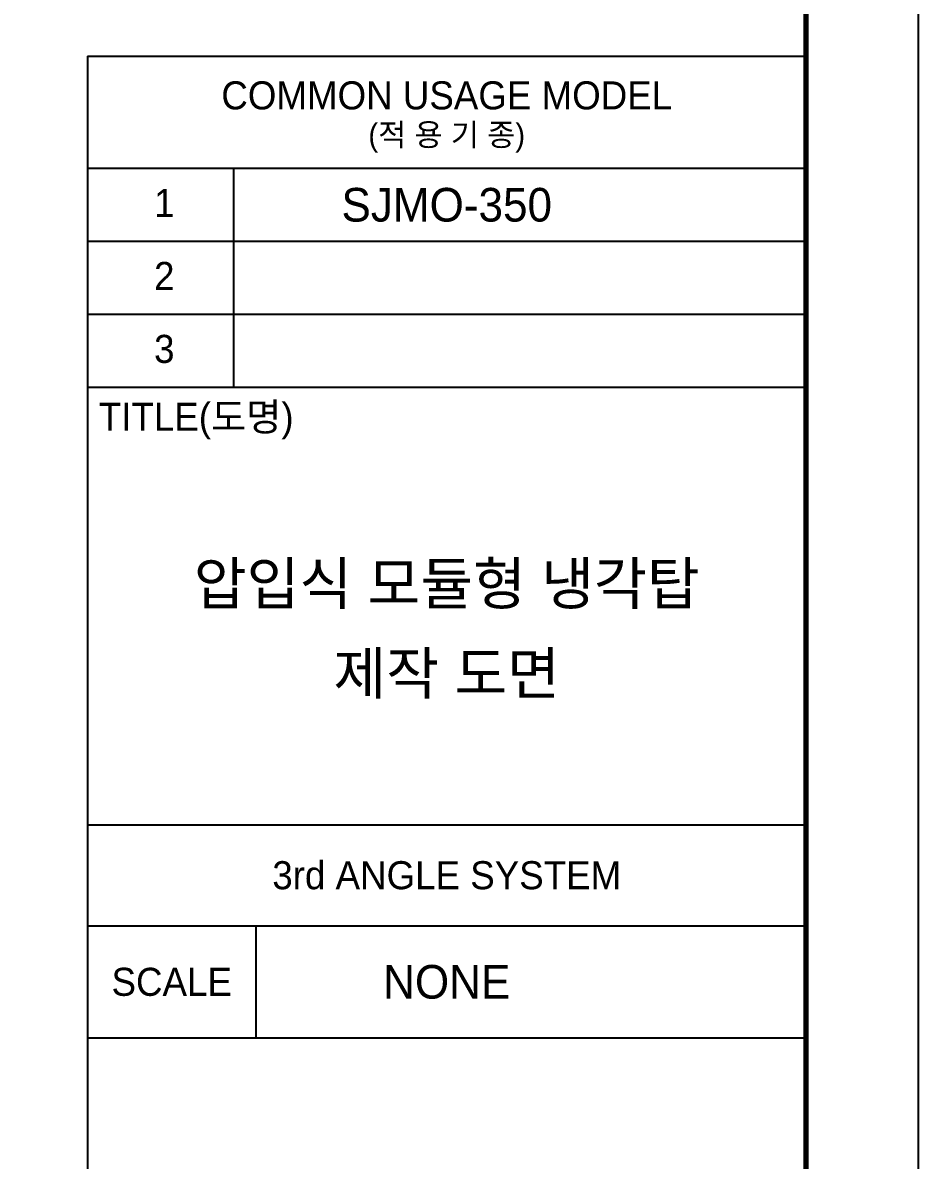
# Model space of a CAD drawing. Header units: millimetres. Extents: x -664082 to 30827, y -141530 to 21962.
# Drawn here: x 25242 to 30827, y 7335 to 14433 of the extents above; entities that cross this region are included whole.
import ezdxf
from ezdxf.enums import TextEntityAlignment as Align

# ---------------------------------------------------------------- set-up
doc = ezdxf.new("R2010")
doc.units = ezdxf.units.MM
doc.layers.add('냉각탑_form', color=1, linetype='Continuous')
doc.layers.add('냉각탑_text', color=3, linetype='Continuous')
doc.styles.add('돋움', font='Dotum.ttf')

msp = doc.modelspace()

# ---------------------------------------------------------------- linework, layer by layer
at = {"layer": 'Defpoints'}
msp.add_lwpolyline([(1419.7, 21961.7), (30826.9, 21961.7), (30826.9, 1166.6), (1419.7, 1166.6)], close=True, dxfattribs=at)
at = {"layer": '냉각탑_form'}
for p, q in [((25645.7, 14224.8), (25645.7, 1866.8)), ((25645.7, 14224.8), (30126.8, 14224.8)), ((25645.7, 13524.7), (30126.8, 13524.7)), ((26555.9, 13524.7), (26555.9, 12159.3)), ((25645.7, 13069.5), (30126.8, 13069.5)), ((25645.7, 12614.4), (30126.8, 12614.4)), ((25645.7, 12159.3), (30126.8, 12159.3)), ((25645.7, 9428.7), (30126.8, 9428.7)), ((25645.7, 8798.5), (30126.8, 8798.5)), ((26695.9, 8798.5), (26695.9, 8098.3)), ((25645.7, 8098.3), (30126.8, 8098.3))]:
    msp.add_line(p, q, dxfattribs=at)
at = {"layer": '냉각탑_form', "const_width": 35}
msp.add_lwpolyline([(2119.9, 21261.5), (2119.9, 1866.8), (30126.8, 1866.8), (30126.8, 21261.5)], close=True, dxfattribs=at)

# ---------------------------------------------------------------- texts
at = {"layer": '냉각탑_form', "style": '돋움'}
for s, height, p in [('COMMON USAGE MODEL', 175.043, (27886.2, 13979.7)), ('(적 용 기 종)', 140.03, (27886.2, 13734.7)), ('3rd ANGLE SYSTEM', 175.043, (27886.2, 9113.6)), ('SCALE', 175.04, (26170.8, 8448.4))]:
    msp.add_text(s, height=height, dxfattribs=at).set_placement(p, align=Align.MIDDLE_CENTER)
for s, height, p in [('1', 175, (26060.8, 13220.5)), ('2', 175, (26060.8, 12765.4)), ('3', 175, (26060.8, 12310.3)), ('TITLE(도명)', 175.04, (25716, 11886.5))]:
    msp.add_text(s, height=height, dxfattribs=at).set_placement(p)
at = {"layer": '냉각탑_text', "style": '돋움'}
for s, height, p in [('SJMO-350', 210.05, (27886.2, 13297.1)), ('압입식 모듈형 냉각탑', 262.5, (27886.2, 10933.7)), ('제작 도면', 262.5, (27886.2, 10373.7)), ('NONE', 210.05, (27886.2, 8448.4))]:
    msp.add_text(s, height=height, dxfattribs=at).set_placement(p, align=Align.MIDDLE_CENTER)

doc.saveas('drawing.dxf')
